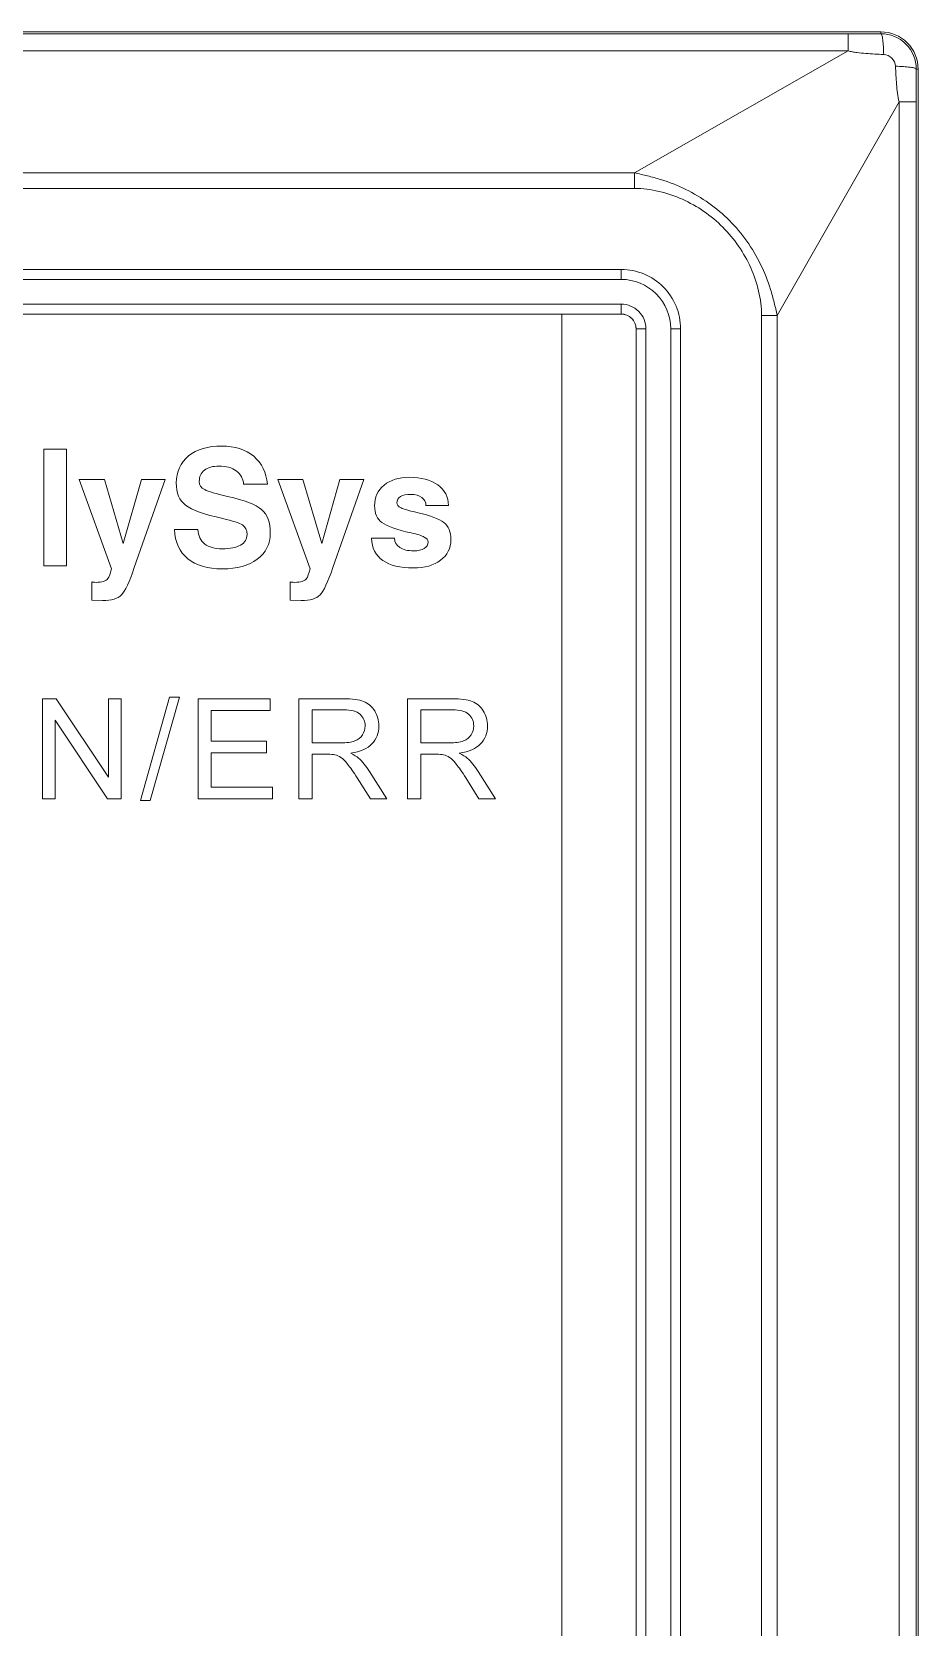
# Model space of a CAD drawing. Header units: millimetres. Extents: x 33157 to 59611, y -29750 to 1750.
# Drawn here: x 53882.71 to 53900.62, y -1703.41 to -1671.18 of the extents above; entities that cross this region are included whole.
import ezdxf

# ---------------------------------------------------------------- set-up
doc = ezdxf.new("R2010")
doc.units = ezdxf.units.MM
doc.layers.add('layer 1', color=7, linetype='Continuous', lineweight=18)

msp = doc.modelspace()

# ---------------------------------------------------------------- linework, layer by layer
at = {"layer": 'layer 1', "lineweight": 9}
for p, q in [((53899.202, -1671.222), (53899.202, -1671.564)), ((53899.866, -1671.185), (53899.866, -1671.222)), ((53900.616, -1671.935), (53900.616, -1671.935)), ((53900.616, -1671.935), (53900.616, -1770.435)), ((53900.236, -1672.599), (53900.236, -1769.77)), ((53900.578, -1672.599), (53900.578, -1769.77)), ((53894.885, -1674.031), (53894.885, -1674.347)), ((53894.616, -1675.985), (53894.616, -1676.185)), ((53894.616, -1676.685), (53894.616, -1676.885)), ((53894.916, -1677.185), (53894.916, -1677.185)), ((53894.916, -1677.185), (53894.916, -1765.185)), ((53895.116, -1677.185), (53895.116, -1677.185)), ((53895.116, -1677.185), (53895.116, -1765.185)), ((53895.616, -1677.185), (53895.616, -1765.185)), ((53895.816, -1677.185), (53895.816, -1765.185)), ((53897.454, -1676.915), (53897.454, -1676.915)), ((53897.454, -1676.915), (53897.454, -1765.454)), ((53897.77, -1676.915), (53897.77, -1676.915)), ((53897.77, -1676.915), (53897.77, -1765.454))]:
    msp.add_line(p, q, dxfattribs=at)
for points in [[(53899.866, -1671.185), (53899.866, -1671.185), (53866.666, -1671.185), (53866.666, -1671.185)], [(53867.33, -1671.222), (53867.33, -1671.222), (53899.202, -1671.222), (53899.202, -1671.222)], [(53899.202, -1671.222), (53899.423, -1671.222), (53899.644, -1671.222), (53899.866, -1671.222)], [(53867.33, -1671.564), (53867.33, -1671.564), (53899.202, -1671.564), (53899.202, -1671.564)], [(53899.202, -1671.564), (53899.202, -1671.564), (53894.885, -1674.031), (53894.885, -1674.031)], [(53900.579, -1671.935), (53900.579, -1672.156), (53900.578, -1672.378), (53900.578, -1672.599)], [(53900.579, -1671.935), (53900.579, -1671.935), (53900.616, -1671.935), (53900.616, -1671.935)], [(53900.236, -1672.599), (53900.236, -1672.599), (53897.77, -1676.915), (53897.77, -1676.915)], [(53900.578, -1672.599), (53900.578, -1672.599), (53900.236, -1672.599), (53900.236, -1672.599)], [(53894.885, -1674.031), (53894.885, -1674.031), (53871.646, -1674.031), (53871.646, -1674.031)], [(53894.885, -1674.347), (53894.885, -1674.347), (53871.646, -1674.347), (53871.646, -1674.347)], [(53871.916, -1675.985), (53871.916, -1675.985), (53894.616, -1675.985), (53894.616, -1675.985)], [(53871.916, -1676.185), (53871.916, -1676.185), (53894.616, -1676.185), (53894.616, -1676.185)], [(53894.616, -1676.685), (53894.616, -1676.685), (53871.916, -1676.685), (53871.916, -1676.685)], [(53894.616, -1676.885), (53894.616, -1676.885), (53871.916, -1676.885), (53871.916, -1676.885)], [(53894.916, -1677.185), (53894.916, -1677.185), (53895.116, -1677.185), (53895.116, -1677.185)], [(53895.816, -1677.185), (53895.816, -1677.185), (53895.616, -1677.185), (53895.616, -1677.185)], [(53897.454, -1676.915), (53897.454, -1676.915), (53897.77, -1676.915), (53897.77, -1676.915)]]:
    msp.add_open_spline(points, degree=3, dxfattribs=at)
for points, knots in [([(53900.616, -1671.935), (53900.616, -1671.736), (53900.537, -1671.545), (53900.396, -1671.404), (53900.256, -1671.264), (53900.065, -1671.185), (53899.866, -1671.185)], [0, 0, 0, 0, 170905.301123, 170905.301123, 170905.301123, 341810.602245, 341810.602245, 341810.602245, 341810.602245]), ([(53900.579, -1671.935), (53900.579, -1671.746), (53900.504, -1671.564), (53900.37, -1671.43), (53900.237, -1671.297), (53900.055, -1671.222), (53899.866, -1671.222)], [0, 0, 0, 0, 170905.296036, 170905.296036, 170905.296036, 341810.592071, 341810.592071, 341810.592071, 341810.592071]), ([(53899.866, -1671.222), (53899.87, -1671.222), (53899.873, -1671.227), (53899.876, -1671.231), (53899.88, -1671.239), (53899.883, -1671.247), (53899.885, -1671.255), (53899.889, -1671.267), (53899.892, -1671.28), (53899.894, -1671.293), (53899.897, -1671.31), (53899.9, -1671.327), (53899.902, -1671.344), (53899.908, -1671.388), (53899.912, -1671.433), (53899.915, -1671.479), (53899.918, -1671.533), (53899.92, -1671.588), (53899.921, -1671.642)], [0, 0, 0, 0, 145092.528205, 145092.528205, 145092.528205, 290185.05641, 290185.05641, 290185.05641, 435277.584615, 435277.584615, 435277.584615, 580370.112819, 580370.112819, 580370.112819, 725462.641024, 725462.641024, 725462.641024, 870555.169229, 870555.169229, 870555.169229, 870555.169229]), ([(53899.202, -1671.564), (53899.23, -1671.575), (53899.259, -1671.582), (53899.289, -1671.588), (53899.319, -1671.593), (53899.349, -1671.598), (53899.379, -1671.602), (53899.439, -1671.609), (53899.499, -1671.615), (53899.56, -1671.619), (53899.62, -1671.624), (53899.68, -1671.628), (53899.741, -1671.632), (53899.801, -1671.636), (53899.861, -1671.639), (53899.921, -1671.642)], [0, 0, 0, 0, 147503.793451, 147503.793451, 147503.793451, 295007.586901, 295007.586901, 295007.586901, 442511.380352, 442511.380352, 442511.380352, 590015.173802, 590015.173802, 590015.173802, 737518.967253, 737518.967253, 737518.967253, 737518.967253]), ([(53899.921, -1671.642), (53899.981, -1671.645), (53900.04, -1671.673), (53900.084, -1671.717), (53900.127, -1671.76), (53900.155, -1671.82), (53900.159, -1671.879)], [0, 0, 0, 0, 170905.251105, 170905.251105, 170905.251105, 341810.502209, 341810.502209, 341810.502209, 341810.502209]), ([(53900.579, -1671.935), (53900.578, -1671.93), (53900.574, -1671.927), (53900.57, -1671.925), (53900.562, -1671.92), (53900.554, -1671.918), (53900.546, -1671.916), (53900.534, -1671.912), (53900.521, -1671.909), (53900.508, -1671.907), (53900.491, -1671.903), (53900.474, -1671.901), (53900.457, -1671.899), (53900.412, -1671.893), (53900.367, -1671.889), (53900.322, -1671.886), (53900.268, -1671.882), (53900.213, -1671.88), (53900.159, -1671.879)], [0, 0, 0, 0, 145095.030814, 145095.030814, 145095.030814, 290190.061629, 290190.061629, 290190.061629, 435285.092443, 435285.092443, 435285.092443, 580380.123258, 580380.123258, 580380.123258, 725475.154072, 725475.154072, 725475.154072, 870570.184887, 870570.184887, 870570.184887, 870570.184887]), ([(53900.159, -1671.879), (53900.162, -1671.939), (53900.165, -1672), (53900.169, -1672.06), (53900.173, -1672.12), (53900.176, -1672.181), (53900.181, -1672.241), (53900.186, -1672.301), (53900.192, -1672.361), (53900.199, -1672.422), (53900.206, -1672.482), (53900.215, -1672.543), (53900.236, -1672.599)], [0, 0, 0, 0, 151547.20235, 151547.20235, 151547.20235, 303094.404699, 303094.404699, 303094.404699, 454641.607049, 454641.607049, 454641.607049, 606188.809399, 606188.809399, 606188.809399, 606188.809399]), ([(53897.77, -1676.915), (53897.748, -1676.827), (53897.729, -1676.739), (53897.707, -1676.651), (53897.685, -1676.562), (53897.661, -1676.475), (53897.634, -1676.388), (53897.579, -1676.215), (53897.513, -1676.045), (53897.433, -1675.882), (53897.354, -1675.718), (53897.261, -1675.561), (53897.155, -1675.413), (53897.05, -1675.265), (53896.932, -1675.126), (53896.804, -1674.997), (53896.675, -1674.868), (53896.536, -1674.751), (53896.388, -1674.645), (53896.239, -1674.54), (53896.082, -1674.447), (53895.919, -1674.367), (53895.756, -1674.288), (53895.586, -1674.221), (53895.413, -1674.167), (53895.326, -1674.14), (53895.238, -1674.116), (53895.15, -1674.094), (53895.062, -1674.072), (53894.973, -1674.053), (53894.885, -1674.031)], [0, 0, 0, 0, 139926.456862, 139926.456862, 139926.456862, 279852.913725, 279852.913725, 279852.913725, 419779.370587, 419779.370587, 419779.370587, 559705.82745, 559705.82745, 559705.82745, 699632.284312, 699632.284312, 699632.284312, 839558.741175, 839558.741175, 839558.741175, 979485.198037, 979485.198037, 979485.198037, 1119411.6549, 1119411.6549, 1119411.6549, 1259338.111762, 1259338.111762, 1259338.111762, 1399264.568624, 1399264.568624, 1399264.568624, 1399264.568624]), ([(53897.454, -1676.915), (53897.454, -1676.749), (53897.431, -1676.583), (53897.393, -1676.421), (53897.356, -1676.259), (53897.302, -1676.1), (53897.234, -1675.949), (53897.098, -1675.646), (53896.905, -1675.367), (53896.67, -1675.131), (53896.434, -1674.895), (53896.155, -1674.702), (53895.852, -1674.567), (53895.7, -1674.499), (53895.542, -1674.445), (53895.38, -1674.407), (53895.218, -1674.369), (53895.051, -1674.347), (53894.885, -1674.347)], [0, 0, 0, 0, 145088.257862, 145088.257862, 145088.257862, 290176.515724, 290176.515724, 290176.515724, 435264.773586, 435264.773586, 435264.773586, 580353.031448, 580353.031448, 580353.031448, 725441.289309, 725441.289309, 725441.289309, 870529.547171, 870529.547171, 870529.547171, 870529.547171]), ([(53895.816, -1677.185), (53895.816, -1676.867), (53895.689, -1676.561), (53895.464, -1676.336), (53895.239, -1676.111), (53894.934, -1675.985), (53894.616, -1675.985)], [0, 0, 0, 0, 170897.531494, 170897.531494, 170897.531494, 341795.062988, 341795.062988, 341795.062988, 341795.062988]), ([(53895.616, -1677.185), (53895.616, -1676.92), (53895.511, -1676.665), (53895.323, -1676.478), (53895.135, -1676.29), (53894.881, -1676.185), (53894.616, -1676.185)], [0, 0, 0, 0, 170897.503912, 170897.503912, 170897.503912, 341795.007825, 341795.007825, 341795.007825, 341795.007825]), ([(53895.116, -1677.185), (53895.116, -1677.052), (53895.063, -1676.925), (53894.969, -1676.831), (53894.876, -1676.737), (53894.748, -1676.685), (53894.616, -1676.685)], [0, 0, 0, 0, 170897.435282, 170897.435282, 170897.435282, 341794.870564, 341794.870564, 341794.870564, 341794.870564]), ([(53894.916, -1677.185), (53894.916, -1677.105), (53894.884, -1677.029), (53894.828, -1676.973), (53894.772, -1676.916), (53894.695, -1676.885), (53894.616, -1676.885)], [0, 0, 0, 0, 170897.407789, 170897.407789, 170897.407789, 341794.815579, 341794.815579, 341794.815579, 341794.815579])]:
    msp.add_open_spline(points, degree=3, knots=knots, dxfattribs=at)
at = {"layer": 'layer 1'}
for points, knots in [([(53893.416, -1676.885), (53893.416, -1676.885), (53894.616, -1676.885), (53894.616, -1676.885), (53894.781, -1676.885), (53894.916, -1677.02), (53894.916, -1677.185), (53894.916, -1677.185), (53894.916, -1728.441), (53894.916, -1728.441), (53894.916, -1728.441), (53885.916, -1733.638), (53885.916, -1733.638), (53885.916, -1733.638), (53885.916, -1729.68), (53885.916, -1729.68), (53885.916, -1729.68), (53890.416, -1727.082), (53890.416, -1727.082), (53892.324, -1725.981), (53893.416, -1724.089), (53893.416, -1721.886), (53893.416, -1721.886), (53893.416, -1676.885), (53893.416, -1676.885)], [0, 0, 0, 0, 141845.675634, 141845.675634, 141845.675634, 283691.351268, 283691.351268, 283691.351268, 425537.026901, 425537.026901, 425537.026901, 567382.702535, 567382.702535, 567382.702535, 709228.378169, 709228.378169, 709228.378169, 851074.053803, 851074.053803, 851074.053803, 992919.729437, 992919.729437, 992919.729437, 1134765.40507, 1134765.40507, 1134765.40507, 1134765.40507]), ([(53882.947, -1679.616), (53882.947, -1679.616), (53883.176, -1679.616), (53883.176, -1679.616), (53883.176, -1679.616), (53883.406, -1679.616), (53883.406, -1679.616), (53883.406, -1679.616), (53883.406, -1681.97), (53883.406, -1681.97), (53883.406, -1681.97), (53883.178, -1681.97), (53883.178, -1681.97), (53883.178, -1681.97), (53882.947, -1681.97), (53882.947, -1681.97), (53882.947, -1681.97), (53882.947, -1679.616), (53882.947, -1679.616)], [0, 0, 0, 0, 145059.52575, 145059.52575, 145059.52575, 290119.0515, 290119.0515, 290119.0515, 435178.57725, 435178.57725, 435178.57725, 580238.103, 580238.103, 580238.103, 725297.62875, 725297.62875, 725297.62875, 870357.154499, 870357.154499, 870357.154499, 870357.154499]), ([(53886.985, -1680.323), (53886.977, -1680.211), (53886.927, -1680.122), (53886.838, -1680.056), (53886.748, -1679.99), (53886.631, -1679.957), (53886.487, -1679.957), (53886.362, -1679.957), (53886.265, -1679.985), (53886.194, -1680.04), (53886.124, -1680.095), (53886.089, -1680.171), (53886.089, -1680.269), (53886.089, -1680.34), (53886.126, -1680.394), (53886.199, -1680.433), (53886.272, -1680.471), (53886.426, -1680.517), (53886.662, -1680.569), (53887.005, -1680.646), (53887.234, -1680.734), (53887.349, -1680.835), (53887.465, -1680.934), (53887.523, -1681.094), (53887.523, -1681.314), (53887.523, -1681.535), (53887.436, -1681.71), (53887.262, -1681.84), (53887.088, -1681.97), (53886.852, -1682.034), (53886.555, -1682.034), (53886.257, -1682.034), (53886.024, -1681.965), (53885.857, -1681.828), (53885.689, -1681.69), (53885.599, -1681.494), (53885.588, -1681.24), (53885.588, -1681.24), (53886.061, -1681.24), (53886.061, -1681.24), (53886.067, -1681.365), (53886.112, -1681.461), (53886.198, -1681.528), (53886.283, -1681.595), (53886.402, -1681.629), (53886.555, -1681.629), (53886.712, -1681.629), (53886.835, -1681.604), (53886.923, -1681.553), (53887.011, -1681.502), (53887.055, -1681.432), (53887.055, -1681.342), (53887.055, -1681.254), (53887.023, -1681.189), (53886.96, -1681.147), (53886.898, -1681.105), (53886.766, -1681.062), (53886.563, -1681.017), (53886.189, -1680.934), (53885.939, -1680.844), (53885.813, -1680.747), (53885.688, -1680.651), (53885.625, -1680.501), (53885.625, -1680.297), (53885.625, -1680.068), (53885.708, -1679.887), (53885.874, -1679.753), (53886.039, -1679.619), (53886.263, -1679.552), (53886.545, -1679.552), (53886.809, -1679.552), (53887.024, -1679.621), (53887.189, -1679.76), (53887.355, -1679.899), (53887.447, -1680.087), (53887.465, -1680.323), (53887.465, -1680.323), (53886.985, -1680.323), (53886.985, -1680.323)], [0, 0, 0, 0, 135139.433909, 135139.433909, 135139.433909, 270278.867818, 270278.867818, 270278.867818, 405418.301726, 405418.301726, 405418.301726, 540557.735635, 540557.735635, 540557.735635, 675697.169544, 675697.169544, 675697.169544, 810836.603453, 810836.603453, 810836.603453, 945976.037362, 945976.037362, 945976.037362, 1081115.47127, 1081115.47127, 1081115.47127, 1216254.905179, 1216254.905179, 1216254.905179, 1351394.339088, 1351394.339088, 1351394.339088, 1486533.772997, 1486533.772997, 1486533.772997, 1621673.206906, 1621673.206906, 1621673.206906, 1756812.640814, 1756812.640814, 1756812.640814, 1891952.074723, 1891952.074723, 1891952.074723, 2027091.508632, 2027091.508632, 2027091.508632, 2162230.942541, 2162230.942541, 2162230.942541, 2297370.37645, 2297370.37645, 2297370.37645, 2432509.810358, 2432509.810358, 2432509.810358, 2567649.244267, 2567649.244267, 2567649.244267, 2702788.678176, 2702788.678176, 2702788.678176, 2837928.112085, 2837928.112085, 2837928.112085, 2973067.545994, 2973067.545994, 2973067.545994, 3108206.979903, 3108206.979903, 3108206.979903, 3243346.413811, 3243346.413811, 3243346.413811, 3378485.84772, 3378485.84772, 3378485.84772, 3513625.281629, 3513625.281629, 3513625.281629, 3513625.281629]), ([(53884.776, -1682.008), (53884.676, -1682.301), (53884.59, -1682.486), (53884.518, -1682.56), (53884.446, -1682.635), (53884.318, -1682.672), (53884.135, -1682.672), (53884.135, -1682.672), (53883.915, -1682.667), (53883.915, -1682.667), (53883.915, -1682.667), (53883.915, -1682.299), (53883.915, -1682.299), (53883.926, -1682.303), (53883.955, -1682.306), (53884.003, -1682.306), (53884.126, -1682.306), (53884.206, -1682.28), (53884.244, -1682.23), (53884.267, -1682.198), (53884.291, -1682.132), (53884.314, -1682.032), (53884.314, -1682.032), (53883.664, -1680.228), (53883.664, -1680.228), (53883.664, -1680.228), (53883.917, -1680.228), (53883.917, -1680.228), (53883.917, -1680.228), (53884.172, -1680.228), (53884.172, -1680.228), (53884.172, -1680.228), (53884.551, -1681.521), (53884.551, -1681.521), (53884.551, -1681.521), (53884.552, -1681.521), (53884.552, -1681.521), (53884.552, -1681.521), (53884.92, -1680.228), (53884.92, -1680.228), (53884.92, -1680.228), (53885.161, -1680.228), (53885.161, -1680.228), (53885.161, -1680.228), (53885.401, -1680.228), (53885.401, -1680.228), (53885.401, -1680.228), (53884.776, -1682.008), (53884.776, -1682.008)], [0, 0, 0, 0, 136997.493988, 136997.493988, 136997.493988, 273994.987975, 273994.987975, 273994.987975, 410992.481963, 410992.481963, 410992.481963, 547989.97595, 547989.97595, 547989.97595, 684987.469938, 684987.469938, 684987.469938, 821984.963925, 821984.963925, 821984.963925, 958982.457913, 958982.457913, 958982.457913, 1095979.951901, 1095979.951901, 1095979.951901, 1232977.445888, 1232977.445888, 1232977.445888, 1369974.939876, 1369974.939876, 1369974.939876, 1506972.433863, 1506972.433863, 1506972.433863, 1643969.927851, 1643969.927851, 1643969.927851, 1780967.421839, 1780967.421839, 1780967.421839, 1917964.915826, 1917964.915826, 1917964.915826, 2054962.409814, 2054962.409814, 2054962.409814, 2191959.903801, 2191959.903801, 2191959.903801, 2191959.903801]), ([(53888.789, -1682.008), (53888.689, -1682.301), (53888.602, -1682.486), (53888.531, -1682.56), (53888.459, -1682.635), (53888.331, -1682.672), (53888.148, -1682.672), (53888.148, -1682.672), (53887.928, -1682.667), (53887.928, -1682.667), (53887.928, -1682.667), (53887.928, -1682.299), (53887.928, -1682.299), (53887.939, -1682.303), (53887.968, -1682.306), (53888.016, -1682.306), (53888.139, -1682.306), (53888.219, -1682.28), (53888.257, -1682.23), (53888.28, -1682.198), (53888.304, -1682.132), (53888.327, -1682.032), (53888.327, -1682.032), (53887.677, -1680.228), (53887.677, -1680.228), (53887.677, -1680.228), (53887.93, -1680.228), (53887.93, -1680.228), (53887.93, -1680.228), (53888.185, -1680.228), (53888.185, -1680.228), (53888.185, -1680.228), (53888.564, -1681.521), (53888.564, -1681.521), (53888.564, -1681.521), (53888.565, -1681.521), (53888.565, -1681.521), (53888.565, -1681.521), (53888.933, -1680.228), (53888.933, -1680.228), (53888.933, -1680.228), (53889.174, -1680.228), (53889.174, -1680.228), (53889.174, -1680.228), (53889.414, -1680.228), (53889.414, -1680.228), (53889.414, -1680.228), (53888.789, -1682.008), (53888.789, -1682.008)], [0, 0, 0, 0, 137007.533565, 137007.533565, 137007.533565, 274015.06713, 274015.06713, 274015.06713, 411022.600695, 411022.600695, 411022.600695, 548030.13426, 548030.13426, 548030.13426, 685037.667825, 685037.667825, 685037.667825, 822045.20139, 822045.20139, 822045.20139, 959052.734955, 959052.734955, 959052.734955, 1096060.26852, 1096060.26852, 1096060.26852, 1233067.802085, 1233067.802085, 1233067.802085, 1370075.33565, 1370075.33565, 1370075.33565, 1507082.869215, 1507082.869215, 1507082.869215, 1644090.40278, 1644090.40278, 1644090.40278, 1781097.936345, 1781097.936345, 1781097.936345, 1918105.46991, 1918105.46991, 1918105.46991, 2055113.003475, 2055113.003475, 2055113.003475, 2192120.537039, 2192120.537039, 2192120.537039, 2192120.537039]), ([(53890.67, -1680.752), (53890.67, -1680.684), (53890.642, -1680.63), (53890.586, -1680.589), (53890.531, -1680.549), (53890.457, -1680.528), (53890.365, -1680.528), (53890.276, -1680.528), (53890.207, -1680.544), (53890.158, -1680.574), (53890.108, -1680.604), (53890.083, -1680.647), (53890.083, -1680.701), (53890.083, -1680.74), (53890.111, -1680.773), (53890.168, -1680.801), (53890.223, -1680.827), (53890.322, -1680.857), (53890.465, -1680.889), (53890.747, -1680.952), (53890.935, -1681.021), (53891.031, -1681.095), (53891.126, -1681.17), (53891.174, -1681.287), (53891.174, -1681.448), (53891.174, -1681.618), (53891.104, -1681.756), (53890.966, -1681.86), (53890.828, -1681.964), (53890.645, -1682.016), (53890.418, -1682.016), (53890.15, -1682.016), (53889.944, -1681.965), (53889.799, -1681.862), (53889.654, -1681.76), (53889.577, -1681.61), (53889.567, -1681.414), (53889.567, -1681.414), (53890.035, -1681.414), (53890.035, -1681.414), (53890.038, -1681.494), (53890.074, -1681.557), (53890.142, -1681.602), (53890.209, -1681.648), (53890.302, -1681.67), (53890.418, -1681.67), (53890.51, -1681.67), (53890.582, -1681.655), (53890.634, -1681.623), (53890.686, -1681.592), (53890.712, -1681.547), (53890.712, -1681.491), (53890.712, -1681.451), (53890.687, -1681.418), (53890.636, -1681.39), (53890.586, -1681.363), (53890.498, -1681.336), (53890.372, -1681.308), (53890.077, -1681.242), (53889.88, -1681.172), (53889.781, -1681.098), (53889.682, -1681.026), (53889.632, -1680.913), (53889.632, -1680.761), (53889.632, -1680.588), (53889.697, -1680.448), (53889.825, -1680.342), (53889.954, -1680.236), (53890.123, -1680.183), (53890.334, -1680.183), (53890.571, -1680.183), (53890.762, -1680.235), (53890.907, -1680.339), (53891.052, -1680.443), (53891.125, -1680.581), (53891.125, -1680.752), (53891.125, -1680.752), (53891.125, -1680.752), (53891.125, -1680.752), (53891.125, -1680.752), (53890.67, -1680.752), (53890.67, -1680.752)], [0, 0, 0, 0, 135008.491148, 135008.491148, 135008.491148, 270016.982296, 270016.982296, 270016.982296, 405025.473444, 405025.473444, 405025.473444, 540033.964592, 540033.964592, 540033.964592, 675042.455741, 675042.455741, 675042.455741, 810050.946889, 810050.946889, 810050.946889, 945059.438037, 945059.438037, 945059.438037, 1080067.929185, 1080067.929185, 1080067.929185, 1215076.420333, 1215076.420333, 1215076.420333, 1350084.911481, 1350084.911481, 1350084.911481, 1485093.402629, 1485093.402629, 1485093.402629, 1620101.893777, 1620101.893777, 1620101.893777, 1755110.384926, 1755110.384926, 1755110.384926, 1890118.876074, 1890118.876074, 1890118.876074, 2025127.367222, 2025127.367222, 2025127.367222, 2160135.85837, 2160135.85837, 2160135.85837, 2295144.349518, 2295144.349518, 2295144.349518, 2430152.840666, 2430152.840666, 2430152.840666, 2565161.331814, 2565161.331814, 2565161.331814, 2700169.822962, 2700169.822962, 2700169.822962, 2835178.31411, 2835178.31411, 2835178.31411, 2970186.805259, 2970186.805259, 2970186.805259, 3105195.296407, 3105195.296407, 3105195.296407, 3240203.787555, 3240203.787555, 3240203.787555, 3375212.278703, 3375212.278703, 3375212.278703, 3510220.769851, 3510220.769851, 3510220.769851, 3645229.260999, 3645229.260999, 3645229.260999, 3645229.260999]), ([(53882.92, -1686.678), (53882.92, -1686.678), (53882.92, -1684.657), (53882.92, -1684.657), (53882.92, -1684.657), (53883.195, -1684.657), (53883.195, -1684.657), (53883.195, -1684.657), (53884.255, -1686.243), (53884.255, -1686.243), (53884.255, -1686.243), (53884.255, -1684.657), (53884.255, -1684.657), (53884.255, -1684.657), (53884.512, -1684.657), (53884.512, -1684.657), (53884.512, -1684.657), (53884.512, -1686.678), (53884.512, -1686.678), (53884.512, -1686.678), (53884.237, -1686.678), (53884.237, -1686.678), (53884.237, -1686.678), (53883.177, -1685.092), (53883.177, -1685.092), (53883.177, -1685.092), (53883.177, -1686.678), (53883.177, -1686.678), (53883.177, -1686.678), (53882.92, -1686.678), (53882.92, -1686.678)], [0, 0, 0, 0, 139902.121011, 139902.121011, 139902.121011, 279804.242022, 279804.242022, 279804.242022, 419706.363033, 419706.363033, 419706.363033, 559608.484044, 559608.484044, 559608.484044, 699510.605055, 699510.605055, 699510.605055, 839412.726066, 839412.726066, 839412.726066, 979314.847077, 979314.847077, 979314.847077, 1119216.968088, 1119216.968088, 1119216.968088, 1259119.089099, 1259119.089099, 1259119.089099, 1399021.21011, 1399021.21011, 1399021.21011, 1399021.21011]), ([(53884.9, -1686.712), (53884.9, -1686.712), (53885.487, -1684.623), (53885.487, -1684.623), (53885.487, -1684.623), (53885.687, -1684.623), (53885.687, -1684.623), (53885.687, -1684.623), (53885.1, -1686.712), (53885.1, -1686.712), (53885.1, -1686.712), (53884.9, -1686.712), (53884.9, -1686.712)], [0, 0, 0, 0, 151522.589691, 151522.589691, 151522.589691, 303045.179382, 303045.179382, 303045.179382, 454567.769073, 454567.769073, 454567.769073, 606090.358764, 606090.358764, 606090.358764, 606090.358764]), ([(53886.064, -1686.678), (53886.064, -1686.678), (53886.064, -1684.657), (53886.064, -1684.657), (53886.064, -1684.657), (53887.523, -1684.657), (53887.523, -1684.657), (53887.523, -1684.657), (53887.523, -1684.894), (53887.523, -1684.894), (53887.523, -1684.894), (53886.332, -1684.894), (53886.332, -1684.894), (53886.332, -1684.894), (53886.332, -1685.515), (53886.332, -1685.515), (53886.332, -1685.515), (53887.447, -1685.515), (53887.447, -1685.515), (53887.447, -1685.515), (53887.447, -1685.752), (53887.447, -1685.752), (53887.447, -1685.752), (53886.332, -1685.752), (53886.332, -1685.752), (53886.332, -1685.752), (53886.332, -1686.441), (53886.332, -1686.441), (53886.332, -1686.441), (53887.571, -1686.441), (53887.571, -1686.441), (53887.571, -1686.441), (53887.571, -1686.678), (53887.571, -1686.678), (53887.571, -1686.678), (53886.064, -1686.678), (53886.064, -1686.678)], [0, 0, 0, 0, 138618.883014, 138618.883014, 138618.883014, 277237.766028, 277237.766028, 277237.766028, 415856.649042, 415856.649042, 415856.649042, 554475.532056, 554475.532056, 554475.532056, 693094.415069, 693094.415069, 693094.415069, 831713.298083, 831713.298083, 831713.298083, 970332.181097, 970332.181097, 970332.181097, 1108951.064111, 1108951.064111, 1108951.064111, 1247569.947125, 1247569.947125, 1247569.947125, 1386188.830139, 1386188.830139, 1386188.830139, 1524807.713153, 1524807.713153, 1524807.713153, 1663426.596167, 1663426.596167, 1663426.596167, 1663426.596167]), ([(53888.103, -1686.678), (53888.103, -1686.678), (53888.103, -1684.657), (53888.103, -1684.657), (53888.103, -1684.657), (53888.999, -1684.657), (53888.999, -1684.657), (53889.179, -1684.657), (53889.316, -1684.675), (53889.41, -1684.712), (53889.503, -1684.748), (53889.578, -1684.812), (53889.634, -1684.903), (53889.69, -1684.995), (53889.718, -1685.097), (53889.718, -1685.208), (53889.718, -1685.351), (53889.671, -1685.472), (53889.578, -1685.57), (53889.486, -1685.669), (53889.343, -1685.731), (53889.149, -1685.758), (53889.22, -1685.791), (53889.274, -1685.825), (53889.31, -1685.858), (53889.388, -1685.93), (53889.462, -1686.02), (53889.531, -1686.127), (53889.531, -1686.127), (53889.881, -1686.678), (53889.881, -1686.678), (53889.881, -1686.678), (53889.547, -1686.678), (53889.547, -1686.678), (53889.547, -1686.678), (53889.28, -1686.257), (53889.28, -1686.257), (53889.202, -1686.135), (53889.138, -1686.043), (53889.087, -1685.978), (53889.037, -1685.914), (53888.991, -1685.869), (53888.951, -1685.843), (53888.912, -1685.818), (53888.871, -1685.8), (53888.83, -1685.79), (53888.8, -1685.783), (53888.75, -1685.78), (53888.681, -1685.78), (53888.681, -1685.78), (53888.372, -1685.78), (53888.372, -1685.78), (53888.372, -1685.78), (53888.372, -1686.678), (53888.372, -1686.678), (53888.372, -1686.678), (53888.103, -1686.678), (53888.103, -1686.678)], [0, 0, 0, 0, 136203.735399, 136203.735399, 136203.735399, 272407.470799, 272407.470799, 272407.470799, 408611.206198, 408611.206198, 408611.206198, 544814.941598, 544814.941598, 544814.941598, 681018.676997, 681018.676997, 681018.676997, 817222.412396, 817222.412396, 817222.412396, 953426.147796, 953426.147796, 953426.147796, 1089629.883195, 1089629.883195, 1089629.883195, 1225833.618594, 1225833.618594, 1225833.618594, 1362037.353994, 1362037.353994, 1362037.353994, 1498241.089393, 1498241.089393, 1498241.089393, 1634444.824793, 1634444.824793, 1634444.824793, 1770648.560192, 1770648.560192, 1770648.560192, 1906852.295591, 1906852.295591, 1906852.295591, 2043056.030991, 2043056.030991, 2043056.030991, 2179259.76639, 2179259.76639, 2179259.76639, 2315463.501789, 2315463.501789, 2315463.501789, 2451667.237189, 2451667.237189, 2451667.237189, 2587870.972588, 2587870.972588, 2587870.972588, 2587870.972588]), ([(53890.298, -1686.678), (53890.298, -1686.678), (53890.298, -1684.657), (53890.298, -1684.657), (53890.298, -1684.657), (53891.194, -1684.657), (53891.194, -1684.657), (53891.374, -1684.657), (53891.511, -1684.675), (53891.605, -1684.712), (53891.698, -1684.748), (53891.773, -1684.812), (53891.829, -1684.903), (53891.885, -1684.995), (53891.913, -1685.097), (53891.913, -1685.208), (53891.913, -1685.351), (53891.866, -1685.472), (53891.773, -1685.57), (53891.681, -1685.669), (53891.538, -1685.731), (53891.344, -1685.758), (53891.415, -1685.791), (53891.469, -1685.825), (53891.505, -1685.858), (53891.583, -1685.93), (53891.657, -1686.02), (53891.726, -1686.127), (53891.726, -1686.127), (53892.076, -1686.678), (53892.076, -1686.678), (53892.076, -1686.678), (53891.742, -1686.678), (53891.742, -1686.678), (53891.742, -1686.678), (53891.475, -1686.257), (53891.475, -1686.257), (53891.397, -1686.135), (53891.333, -1686.043), (53891.282, -1685.978), (53891.232, -1685.914), (53891.186, -1685.869), (53891.146, -1685.843), (53891.107, -1685.818), (53891.066, -1685.8), (53891.025, -1685.79), (53890.994, -1685.783), (53890.945, -1685.78), (53890.876, -1685.78), (53890.876, -1685.78), (53890.566, -1685.78), (53890.566, -1685.78), (53890.566, -1685.78), (53890.566, -1686.678), (53890.566, -1686.678), (53890.566, -1686.678), (53890.298, -1686.678), (53890.298, -1686.678)], [0, 0, 0, 0, 136209.195909, 136209.195909, 136209.195909, 272418.391818, 272418.391818, 272418.391818, 408627.587726, 408627.587726, 408627.587726, 544836.783635, 544836.783635, 544836.783635, 681045.979544, 681045.979544, 681045.979544, 817255.175453, 817255.175453, 817255.175453, 953464.371361, 953464.371361, 953464.371361, 1089673.56727, 1089673.56727, 1089673.56727, 1225882.763179, 1225882.763179, 1225882.763179, 1362091.959088, 1362091.959088, 1362091.959088, 1498301.154997, 1498301.154997, 1498301.154997, 1634510.350905, 1634510.350905, 1634510.350905, 1770719.546814, 1770719.546814, 1770719.546814, 1906928.742723, 1906928.742723, 1906928.742723, 2043137.938632, 2043137.938632, 2043137.938632, 2179347.134541, 2179347.134541, 2179347.134541, 2315556.330449, 2315556.330449, 2315556.330449, 2451765.526358, 2451765.526358, 2451765.526358, 2587974.722267, 2587974.722267, 2587974.722267, 2587974.722267]), ([(53888.372, -1685.549), (53888.372, -1685.549), (53888.945, -1685.549), (53888.945, -1685.549), (53889.068, -1685.549), (53889.163, -1685.536), (53889.231, -1685.511), (53889.3, -1685.486), (53889.352, -1685.445), (53889.388, -1685.389), (53889.423, -1685.334), (53889.441, -1685.274), (53889.441, -1685.208), (53889.441, -1685.113), (53889.407, -1685.034), (53889.338, -1684.972), (53889.269, -1684.91), (53889.159, -1684.88), (53889.01, -1684.88), (53889.01, -1684.88), (53888.372, -1684.88), (53888.372, -1684.88), (53888.372, -1684.88), (53888.372, -1685.549), (53888.372, -1685.549)], [0, 0, 0, 0, 141855.990901, 141855.990901, 141855.990901, 283711.981802, 283711.981802, 283711.981802, 425567.972703, 425567.972703, 425567.972703, 567423.963604, 567423.963604, 567423.963604, 709279.954505, 709279.954505, 709279.954505, 851135.945406, 851135.945406, 851135.945406, 992991.936307, 992991.936307, 992991.936307, 1134847.927208, 1134847.927208, 1134847.927208, 1134847.927208]), ([(53890.566, -1685.549), (53890.566, -1685.549), (53891.14, -1685.549), (53891.14, -1685.549), (53891.263, -1685.549), (53891.358, -1685.536), (53891.426, -1685.511), (53891.495, -1685.486), (53891.547, -1685.445), (53891.582, -1685.389), (53891.618, -1685.334), (53891.636, -1685.274), (53891.636, -1685.208), (53891.636, -1685.113), (53891.602, -1685.034), (53891.533, -1684.972), (53891.463, -1684.91), (53891.354, -1684.88), (53891.205, -1684.88), (53891.205, -1684.88), (53890.566, -1684.88), (53890.566, -1684.88), (53890.566, -1684.88), (53890.566, -1685.549), (53890.566, -1685.549)], [0, 0, 0, 0, 141861.675951, 141861.675951, 141861.675951, 283723.351902, 283723.351902, 283723.351902, 425585.027854, 425585.027854, 425585.027854, 567446.703805, 567446.703805, 567446.703805, 709308.379756, 709308.379756, 709308.379756, 851170.055707, 851170.055707, 851170.055707, 993031.731659, 993031.731659, 993031.731659, 1134893.40761, 1134893.40761, 1134893.40761, 1134893.40761])]:
    msp.add_open_spline(points, degree=3, knots=knots, dxfattribs=at)

doc.saveas('drawing.dxf')
